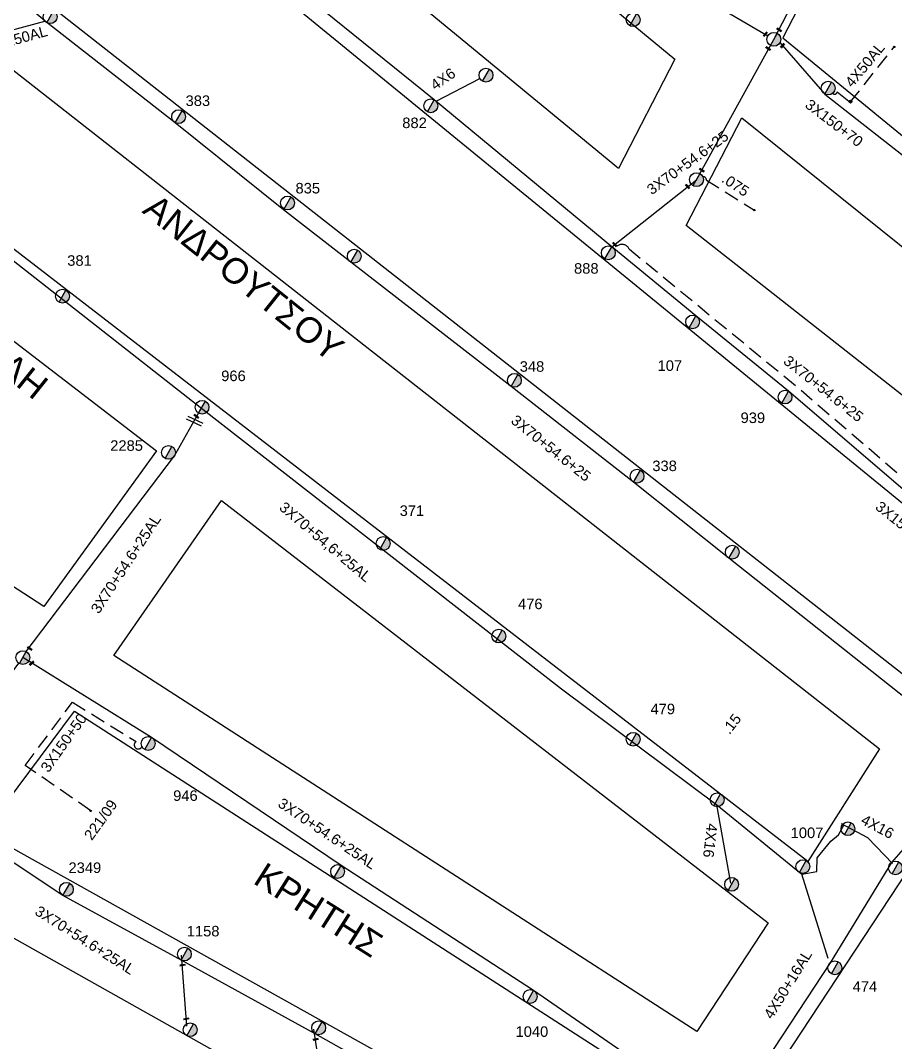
# Model space of a CAD drawing. Header units: millimetres. Extents: x 771 to 3391, y 686 to 1835.
# Drawn here: x 1373.3 to 1522.9, y 1040.5 to 1215.3 of the extents above; entities that cross this region are included whole.
import ezdxf

# ---------------------------------------------------------------- set-up
doc = ezdxf.new("R2010")
doc.units = ezdxf.units.MM
doc.linetypes.add('DASHED', pattern=[19.05, 12.7, -6.35])
for name, color, linetype in [('Άγνωστα', 7, 'Continuous'), ('Γυμνά εναέρια ΧΤ (3Φ)   4x50CU', 7, 'Continuous'), ('Γυμνά εναέρια ΧΤ και ΦΟΠ (3Φ)   4x50+16AL', 7, 'Continuous'), ('Εναέρια παροχή ΧΤ 4x16', 7, 'SYN_LINE'), ('Καλώδια ΧΤ   3x150+50CU', 7, 'DASHED'), ('Καλώδια ΧΤ   3x150+70AL', 7, 'DASHED'), ('Καλώδια ΧΤ   3x150AL+50CU', 7, 'DASHED'), ('Μηχανική τομή', 7, 'Continuous'), ('Στύλος ΦΜ', 7, 'Continuous'), ('Στύλος ΦΜ @ 1', 7, 'Continuous'), ('Συνδέσεις', 7, 'Continuous'), ('Συνεστραμμένα ΧΤ   3x70+54.6+25 AL', 7, 'SYN_LINE'), ('Τομή', 7, 'Continuous'), ('Υπόβαθρο ΔΕΗ', 7, 'Continuous'), ('Υπόγεια Καλώδια Δικτύου ΧΤ   .075', 7, 'DASHED'), ('Υπόγεια Καλώδια Δικτύου ΧΤ   .15', 7, 'DASHED'), ('Υπόγεια καλώδια Παροχών ΧΤ   4x50AL', 7, 'DASHED'), ('Υπόγεια καλώδια Παροχών ΧΤ   4x6', 7, 'DASHED')]:
    doc.layers.add(name, color=color, linetype=linetype)
doc.styles.add('arial', font='ARIAL.TTF')
doc.styles.get("Standard").update_dxf_attribs({"font": 'ARIAL.TTF'})
doc.linetypes.add('SYN_LINE', pattern='A,0.5,-0.0001,["/\\/\\/\\/",Standard,S=0.1,R=0,X=0,Y=-0.05],-0.25', length=0.7501)

# ---------------------------------------------------------------- blocks, each defined once
blk = doc.blocks.new('ΥΠΑΡΧΩΝ ΤΣΙΜΕΝΤΕΝΙΟΣ ΣΤΥΛΟΣ')
at = {"layer": 'Στύλος ΦΜ'}
blk.add_hatch(color=7, dxfattribs=at).paths.add_polyline_path([(-1.29, -2.28, 0.574793), (2.62, 0, 0.268822), (1.3, 2.27)])
at = {"layer": 'Στύλος ΦΜ', "color": 7}
blk.add_line((-1.29, -2.28), (1.3, 2.27), dxfattribs=at)
blk.add_circle((0, 0), 2.62, dxfattribs=at)
at = {"layer": 'Στύλος ΦΜ', "flags": 4}
for tag, p in [('ΑΡΙΘΜΟΣ', (-4.68, 8.05)), ('ΤΥΠΟΣ', (-4.91, 3.03))]:
    blk.add_attdef(tag, p, '', height=4, dxfattribs=at)
blk = doc.blocks.new('ΜΗΧΑΝΙΚΗ ΤΟΜΗ')
at = {"layer": 'Μηχανική τομή', "ltscale": 40}
for p, q in [((-1.89, 0.78), (1.89, 0.78)), ((1.89, 0), (-1.89, 0))]:
    blk.add_line(p, q, dxfattribs=at)
blk = doc.blocks.new('ΤΟΜΗ')
at = {"layer": 'Τομή', "ltscale": 40}
for p, q in [((-5.68, 0), (5.68, 0)), ((5.68, -2.33), (-5.68, -2.33))]:
    blk.add_line(p, q, dxfattribs=at)
blk = doc.blocks.new('_ΣΥΝΔΕΣΗ')
at = {"layer": 'Συνδέσεις', "linetype": 'SYN_LINE', "ltscale": 40}
blk.add_hatch(color=256, dxfattribs=at).paths.add_polyline_path([(0.5, -0.01, 1), (-0.5, -0.01, 1)])
at = {"layer": 'Συνδέσεις'}
blk.add_circle((0, -0.01), 0.5, dxfattribs=at)

msp = doc.modelspace()

# ---------------------------------------------------------------- linework, layer by layer
at = {"layer": 'Άγνωστα', "color": 6, "linetype": 'SYN_LINE', "ltscale": 8}
msp.add_lwpolyline([(1444.36592, 1201.43797), (1451.84995, 1205.35617)], dxfattribs=at)
at = {"layer": 'Άγνωστα', "color": 27}
for points in [[(1506.87235, 1069.28861), (1509.44768, 1069.7734), (1509.50161, 1072.08988), (1511.8206, 1074.94506), (1513.16884, 1076.02249), (1514.07496, 1077.69156)], [(1511.38906, 1054.85774), (1506.87235, 1069.28861)]]:
    msp.add_lwpolyline(points, dxfattribs=at)
at = {"layer": 'Γυμνά εναέρια ΧΤ (3Φ)   4x50CU', "color": 2, "linetype": 'Continuous', "ltscale": 0.2}
msp.add_lwpolyline([(1368.12463, 1212.62452), (1377.4905, 1215.15664)], dxfattribs=at)
at = {"layer": 'Γυμνά εναέρια ΧΤ και ΦΟΠ (3Φ)   4x50+16AL', "color": 1, "linetype": 'Continuous', "ltscale": 0.2}
msp.add_lwpolyline([(1578.86282, 1132.456), (1556.61709, 1110.43844), (1538.97341, 1090.42843), (1522.19362, 1071.30475), (1511.7009, 1054.12923), (1499.35664, 1035.34473), (1483.70663, 1011.56444)], dxfattribs=at)
at = {"layer": 'Εναέρια παροχή ΧΤ 4x16', "color": 27, "ltscale": 20}
for points in [[(1494.72483, 1067.72629), (1492.35192, 1081.14028)], [(1522.38532, 1071.10664), (1518.15897, 1075.47439), (1513.68764, 1077.90183)]]:
    msp.add_lwpolyline(points, dxfattribs=at)
at = {"layer": 'Καλώδια ΧΤ   3x150+50CU', "color": 6, "linetype": 'DASHED', "ltscale": 0.2}
msp.add_lwpolyline([(1539.34857, 1134.37259), (1534.69084, 1127.98776), (1505.77718, 1152.80885), (1477.43648, 1176.07571, 0.784726047), (1474.74428, 1175.71412)], format="xyb", dxfattribs=at)
at = {"layer": 'Καλώδια ΧΤ   3x150+70AL', "color": 6, "linetype": 'DASHED', "ltscale": 0.2}
msp.add_lwpolyline([(1512.15454, 1202.79843, 0.632298938), (1512.94816, 1203.0733), (1515.16744, 1201.25585)], format="xyb", dxfattribs=at)
at = {"layer": 'Καλώδια ΧΤ   3x150AL+50CU', "color": 1, "linetype": 'DASHED', "ltscale": 0.2}
msp.add_lwpolyline([(1385.31883, 1080.1313), (1374.13209, 1087.88649), (1374.13209, 1087.88649), (1374.13209, 1087.88649), (1374.13209, 1087.88649), (1382.22306, 1098.69214), (1393.07465, 1091.95713, 1.359281581), (1394.07875, 1091.12062)], format="xyb", dxfattribs=at)
at = {"layer": 'Συνεστραμμένα ΧΤ   3x70+54.6+25 AL', "color": 6, "linetype": 'SYN_LINE', "ltscale": 20}
for points in [[(1539.34471, 1122.06235), (1504.6048, 1151.885), (1488.79045, 1164.73039), (1474.39382, 1176.5496), (1444.05599, 1201.69485), (1413.07037, 1226.71235), (1384.87811, 1249.97666), (1368.27842, 1261.31123)], [(1474.39382, 1176.5496), (1488.87871, 1188.03935), (1502.10521, 1212.03332), (1512.50739, 1232.11352)], [(1503.14403, 1211.4839), (1510.81244, 1202.67281), (1543.99904, 1176.6804)]]:
    msp.add_lwpolyline(points, dxfattribs=at)
at = {"layer": 'Συνεστραμμένα ΧΤ   3x70+54.6+25 AL', "color": 2, "linetype": 'SYN_LINE', "ltscale": 20}
msp.add_lwpolyline([(1538.92077, 1090.36335), (1526.55307, 1097.82011), (1494.41667, 1123.32276), (1478.13384, 1136.31862), (1457.17214, 1152.70294), (1429.80198, 1173.92863), (1418.29113, 1182.85534), (1399.76184, 1197.78582), (1377.81385, 1214.88664), (1353.22694, 1235.4168)], dxfattribs=at)
at = {"layer": 'Συνεστραμμένα ΧΤ   3x70+54.6+25 AL', "color": 27, "ltscale": 20}
for points in [[(1490.25917, 1218.99063), (1501.08738, 1212.63107)], [(1335.05154, 1203.226), (1404.02902, 1149.16069), (1465.77579, 1100.95302), (1492.35192, 1081.14028), (1506.87235, 1069.28861)]]:
    msp.add_lwpolyline(points, dxfattribs=at)
at = {"layer": 'Συνεστραμμένα ΧΤ   3x70+54.6+25 AL', "color": 151, "ltscale": 20}
msp.add_lwpolyline([(1374.29858, 1107.34094), (1399.64078, 1140.81081), (1403.77375, 1148.09683)], dxfattribs=at)
at = {"layer": 'Συνεστραμμένα ΧΤ   3x70+54.6+25 AL', "color": 1, "linetype": 'SYN_LINE', "ltscale": 20}
msp.add_lwpolyline([(1484.02878, 1033.47194), (1461.03671, 1049.38969), (1428.10851, 1070.75994), (1395.7229, 1092.65877), (1373.71528, 1106.31776)], dxfattribs=at)
at = {"layer": 'Συνεστραμμένα ΧΤ   3x70+54.6+25 AL', "color": 173, "ltscale": 20}
msp.add_lwpolyline([(1482.05639, 1011.04613), (1449.99646, 1027.15341), (1423.70671, 1041.98635), (1400.9184, 1054.52749), (1380.57905, 1065.66972), (1355.73648, 1082.11193), (1373.01083, 1105.37349)], dxfattribs=at)
at = {"layer": 'Συνεστραμμένα ΧΤ   3x70+54.6+25 AL', "color": 173, "ltscale": 15}
for points in [[(1401.73833, 1043.28832), (1400.85384, 1055.41238)], [(1425.51662, 1029.33724), (1423.45386, 1042.79859)]]:
    msp.add_lwpolyline(points, dxfattribs=at)
at = {"layer": 'Υπόβαθρο ΔΕΗ'}
for points in [[(1503.61632, 1212.26674), (1544.46417, 1178.81489), (1563.91894, 1203.36486), (1572.0391, 1196.48349), (1552.79068, 1172.46464), (1578.05571, 1151.64163), (1612.88402, 1190.12458), (1644.26566, 1255.85992), (1574.62746, 1333.25465), (1567.10545, 1335.24439), (1514.01592, 1232.40975), (1503.61632, 1212.26674)], [(1375.73678, 1272.18351), (1386.31243, 1290.25497), (1485.15117, 1208.67263), (1475.53864, 1189.92694), (1375.73678, 1272.18351)], [(1355.12228, 1235.98215), (1368.78759, 1259.68933), (1539.36559, 1120.27201), (1526.91743, 1101.25407), (1355.12228, 1235.98215)], [(1336.78751, 1203.38113), (1349.07532, 1224.82703), (1520.17498, 1090.725), (1507.89344, 1071.48142), (1336.78751, 1203.38113)], [(1487.10742, 1180.22901), (1496.61839, 1198.6088), (1564.14281, 1144.33386), (1558.3638, 1137.52496), (1548.19838, 1132.1857), (1487.10742, 1180.22901)], [(1310.6931, 1158.33628), (1330.38808, 1192.50301), (1396.54734, 1141.69379), (1377.28693, 1115.03356), (1310.6931, 1158.33628)], [(1389.25922, 1106.68362), (1407.6782, 1133.18492), (1501.10224, 1060.94184), (1488.94194, 1042.39947), (1389.25922, 1106.68362)], [(1485.64728, 1010.07398), (1525.06965, 1069.97242), (1579.64749, 1132.00758), (1660.84067, 1065.9635), (1560.20278, 970.06351), (1485.64728, 1010.07398)], [(1367.02603, 1076.39753), (1382.55497, 1097.13673), (1482.45988, 1032.82967), (1472.65851, 1017.5062)], [(1472.65851, 1017.5062), (1367.02603, 1076.39753)], [(1317.82479, 1005.79119), (1359.36609, 1065.54016), (1416.14433, 1033.63468), (1377.88906, 967.73876), (1317.82479, 1005.79119)]]:
    msp.add_lwpolyline(points, dxfattribs=at)
at = {"layer": 'Υπόγεια Καλώδια Δικτύου ΧΤ   .075', "color": 6, "linetype": 'DASHED', "ltscale": 0.2}
msp.add_lwpolyline([(1489.95604, 1188.51141, -0.526097417), (1490.5588, 1187.97256), (1498.65917, 1182.90851)], format="xyb", dxfattribs=at)
at = {"layer": 'Υπόγεια καλώδια Παροχών ΧΤ   4x50AL', "color": 6, "ltscale": 0.2}
msp.add_lwpolyline([(1515.15173, 1201.26872), (1522.73856, 1210.82289)], dxfattribs=at)

# ---------------------------------------------------------------- block references
at = {"layer": 'Μηχανική τομή'}
for p, xscale, yscale, zscale, rotation in [((1500.7123, 1212.85136), 0.2499999999999681, 0.2499999999999681, 0.2499999999999681, 48.88232952355155), ((1502.93505, 1213.597), 0.2500000000001928, 0.2500000000001928, 0.2500000000001928, 326.9559692365863), ((1503.63334, 1210.90013), 0.2499999999999681, 0.2499999999999681, 0.2499999999999681, 48.88232952355155), ((1501.07327, 1210.40474), 0.2500000000001928, 0.2500000000001928, 0.2500000000001928, 326.9559692365863), ((1489.72176, 1189.5687), 0.2500000000001928, 0.2500000000001928, 0.2500000000001928, 326.9559692365863), ((1487.28171, 1186.8105), 0.2500000000001928, 0.2500000000001928, 0.2500000000001928, 312.6268794242704), ((1474.82454, 1176.90205), 0.2500000000001928, 0.2500000000001928, 0.2500000000001928, 312.6268794242704), ((1403.33181, 1147.49304), 0.249999999999919, 0.249999999999919, 0.249999999999919, 326.3216353276003), ((1374.84209, 1107.81133), 0.249999999999919, 0.249999999999919, 0.249999999999919, 326.3216353276003), ((1375.29932, 1105.28175), 0.249999999999919, 0.249999999999919, 0.249999999999919, 41.73814602004245), ((1401.04614, 1053.65446), 0.249999999999919, 0.249999999999919, 0.249999999999919, 9.70011471772233), ((1401.66786, 1044.45325), 0.249999999999919, 0.249999999999919, 0.249999999999919, 9.70011471772233), ((1423.79997, 1040.9542), 0.249999999999919, 0.249999999999919, 0.249999999999919, 9.70011471772233)]:
    msp.add_blockref('ΜΗΧΑΝΙΚΗ ΤΟΜΗ', p, dxfattribs=dict(at, xscale=xscale, yscale=yscale, zscale=zscale, rotation=rotation))
at = {"layer": 'Στύλος ΦΜ @ 1', "ltscale": 40}
ref = msp.add_blockref('ΥΠΑΡΧΩΝ ΤΣΙΜΕΝΤΕΝΙΟΣ ΣΤΥΛΟΣ', (1378.39488, 1215.91111), dxfattribs=dict(at, xscale=0.4499999999998181, yscale=0.4499999999998181, zscale=0.4499999999998181))
ref.add_attrib('ΤΥΠΟΣ', '382', (1379.29754, 1217.61173), dxfattribs={"layer": 'Στύλος ΦΜ', "height": 1.8, "flags": 4})
at = {"layer": 'Στύλος ΦΜ @ 1', "ltscale": 40, "xscale": 0.4499999999998181, "yscale": 0.4499999999998181, "zscale": 0.4499999999998181}
for p in [(1478.05945, 1215.38463), (1502.10295, 1212.03461), (1452.89337, 1205.90244), (1511.39348, 1203.69728), (1488.87645, 1188.04064), (1430.38301, 1174.9531), (1494.9977, 1124.34723), (1492.40169, 1081.99354), (1514.75972, 1077.06475), (1427.52295, 1069.73805), (1494.87248, 1067.55159), (1402.3345, 1042.68775), (1424.28775, 1043.01082)]:
    msp.add_blockref('ΥΠΑΡΧΩΝ ΤΣΙΜΕΝΤΕΝΙΟΣ ΣΤΥΛΟΣ', p, dxfattribs=at)
at = {"layer": 'Στύλος ΦΜ @ 1', "ltscale": 40}
ref = msp.add_blockref('ΥΠΑΡΧΩΝ ΤΣΙΜΕΝΤΕΝΙΟΣ ΣΤΥΛΟΣ', (1400.34287, 1198.81029), dxfattribs=dict(at, xscale=0.4499999999998181, yscale=0.4499999999998181, zscale=0.4499999999998181))
ref.add_attrib('ΤΥΠΟΣ', '383', (1401.54157, 1200.63808), dxfattribs={"layer": 'Στύλος ΦΜ', "height": 1.8, "flags": 4})
ref = msp.add_blockref('ΥΠΑΡΧΩΝ ΤΣΙΜΕΝΤΕΝΙΟΣ ΣΤΥΛΟΣ', (1443.47043, 1200.67296), dxfattribs=dict(at, xscale=0.4499999999998181, yscale=0.4499999999998181, zscale=0.4499999999998181))
ref.add_attrib('ΤΥΠΟΣ', '882', (1438.58405, 1196.85488), dxfattribs={"layer": 'Στύλος ΦΜ', "height": 1.8, "flags": 4})
ref = msp.add_blockref('ΥΠΑΡΧΩΝ ΤΣΙΜΕΝΤΕΝΙΟΣ ΣΤΥΛΟΣ', (1418.97131, 1184.05372), dxfattribs=dict(at, xscale=0.4499999999998181, yscale=0.4499999999998181, zscale=0.4499999999998181))
ref.add_attrib('ΤΥΠΟΣ', '835', (1420.33349, 1185.68271), dxfattribs={"layer": 'Στύλος ΦΜ', "height": 1.8, "flags": 4})
ref = msp.add_blockref('ΥΠΑΡΧΩΝ ΤΣΙΜΕΝΤΕΝΙΟΣ ΣΤΥΛΟΣ', (1473.80826, 1175.52771), dxfattribs=dict(at, xscale=0.4499999999998181, yscale=0.4499999999998181, zscale=0.4499999999998181))
ref.add_attrib('ΤΥΠΟΣ', '888', (1467.94591, 1171.96257), dxfattribs={"layer": 'Στύλος ΦΜ', "height": 1.8, "flags": 4})
ref = msp.add_blockref('ΥΠΑΡΧΩΝ ΤΣΙΜΕΝΤΕΝΙΟΣ ΣΤΥΛΟΣ', (1380.49235, 1168.1171), dxfattribs=dict(at, xscale=0.4499999999998181, yscale=0.4499999999998181, zscale=0.4499999999998181))
ref.add_attrib('ΤΥΠΟΣ', '381', (1381.3125, 1173.31541), dxfattribs={"layer": 'Στύλος ΦΜ', "height": 1.8, "flags": 4})
ref = msp.add_blockref('ΥΠΑΡΧΩΝ ΤΣΙΜΕΝΤΕΝΙΟΣ ΣΤΥΛΟΣ', (1488.20489, 1163.7085), dxfattribs=dict(at, xscale=0.4499999999998181, yscale=0.4499999999998181, zscale=0.4499999999998181))
ref.add_attrib('ΤΥΠΟΣ', '107', (1482.22522, 1155.34722), dxfattribs={"layer": 'Στύλος ΦΜ', "height": 1.8, "flags": 4})
ref = msp.add_blockref('ΥΠΑΡΧΩΝ ΤΣΙΜΕΝΤΕΝΙΟΣ ΣΤΥΛΟΣ', (1457.75317, 1153.72741), dxfattribs=dict(at, xscale=0.4499999999998181, yscale=0.4499999999998181, zscale=0.4499999999998181))
ref.add_attrib('ΤΥΠΟΣ', '348', (1458.66047, 1155.19436), dxfattribs={"layer": 'Στύλος ΦΜ', "height": 1.8, "flags": 4})
ref = msp.add_blockref('ΥΠΑΡΧΩΝ ΤΣΙΜΕΝΤΕΝΙΟΣ ΣΤΥΛΟΣ', (1404.35478, 1149.1213), dxfattribs=dict(at, xscale=0.4499999999998181, yscale=0.4499999999998181, zscale=0.4499999999998181))
ref.add_attrib('ΤΥΠΟΣ', '966', (1407.63045, 1153.59561), dxfattribs={"layer": 'Στύλος ΦΜ', "height": 1.8, "flags": 4})
ref = msp.add_blockref('ΥΠΑΡΧΩΝ ΤΣΙΜΕΝΤΕΝΙΟΣ ΣΤΥΛΟΣ', (1504.01924, 1150.86311), dxfattribs=dict(at, xscale=0.4499999999998181, yscale=0.4499999999998181, zscale=0.4499999999998181))
ref.add_attrib('ΤΥΠΟΣ', '939', (1496.4105, 1146.4281), dxfattribs={"layer": 'Στύλος ΦΜ', "height": 1.8, "flags": 4})
ref = msp.add_blockref('ΥΠΑΡΧΩΝ ΤΣΙΜΕΝΤΕΝΙΟΣ ΣΤΥΛΟΣ', (1398.62502, 1141.40694), dxfattribs=dict(at, xscale=0.4499999999998181, yscale=0.4499999999998181, zscale=0.4499999999998181))
ref.add_attrib('ΤΥΠΟΣ', '2285', (1388.66015, 1141.6756), dxfattribs={"layer": 'Στύλος ΦΜ', "height": 1.8, "flags": 4})
ref = msp.add_blockref('ΥΠΑΡΧΩΝ ΤΣΙΜΕΝΤΕΝΙΟΣ ΣΤΥΛΟΣ', (1478.71487, 1137.34309), dxfattribs=dict(at, xscale=0.4499999999998181, yscale=0.4499999999998181, zscale=0.4499999999998181))
ref.add_attrib('ΤΥΠΟΣ', '338', (1481.32891, 1138.20793), dxfattribs={"layer": 'Στύλος ΦΜ', "height": 1.8, "flags": 4})
ref = msp.add_blockref('ΥΠΑΡΧΩΝ ΤΣΙΜΕΝΤΕΝΙΟΣ ΣΤΥΛΟΣ', (1435.31077, 1125.83282), dxfattribs=dict(at, xscale=0.4499999999998181, yscale=0.4499999999998181, zscale=0.4499999999998181))
ref.add_attrib('ΤΥΠΟΣ', '371', (1438.13497, 1130.54288), dxfattribs={"layer": 'Στύλος ΦΜ', "height": 1.8, "flags": 4})
ref = msp.add_blockref('ΥΠΑΡΧΩΝ ΤΣΙΜΕΝΤΕΝΙΟΣ ΣΤΥΛΟΣ', (1455.09407, 1109.99909), dxfattribs=dict(at, xscale=0.4499999999998181, yscale=0.4499999999998181, zscale=0.4499999999998181))
ref.add_attrib('ΤΥΠΟΣ', '476', (1458.36815, 1114.5986), dxfattribs={"layer": 'Στύλος ΦΜ', "height": 1.8, "flags": 4})
ref = msp.add_blockref('ΥΠΑΡΧΩΝ ΤΣΙΜΕΝΤΕΝΙΟΣ ΣΤΥΛΟΣ', (1373.71301, 1106.31905), dxfattribs=dict(at, xscale=0.4499999999998181, yscale=0.4499999999998181, zscale=0.4499999999998181))
ref.add_attrib('ΤΥΠΟΣ', '2280', (1361.89674, 1104.17789), dxfattribs={"layer": 'Στύλος ΦΜ', "height": 1.8, "flags": 4})
ref = msp.add_blockref('ΥΠΑΡΧΩΝ ΤΣΙΜΕΝΤΕΝΙΟΣ ΣΤΥΛΟΣ', (1478.05261, 1092.3578), dxfattribs=dict(at, xscale=0.4499999999998181, yscale=0.4499999999998181, zscale=0.4499999999998181))
ref.add_attrib('ΤΥΠΟΣ', '479', (1481.01636, 1096.63891), dxfattribs={"layer": 'Στύλος ΦΜ', "height": 1.8, "flags": 4})
ref = msp.add_blockref('ΥΠΑΡΧΩΝ ΤΣΙΜΕΝΤΕΝΙΟΣ ΣΤΥΛΟΣ', (1395.13734, 1091.63688), dxfattribs=dict(at, xscale=0.4499999999998181, yscale=0.4499999999998181, zscale=0.4499999999998181))
ref.add_attrib('ΤΥΠΟΣ', '946', (1399.41507, 1081.81965), dxfattribs={"layer": 'Στύλος ΦΜ', "height": 1.8, "flags": 4})
ref = msp.add_blockref('ΥΠΑΡΧΩΝ ΤΣΙΜΕΝΤΕΝΙΟΣ ΣΤΥΛΟΣ', (1507.06223, 1070.59005), dxfattribs=dict(at, xscale=0.4499999999998181, yscale=0.4499999999998181, zscale=0.4499999999998181))
ref.add_attrib('ΤΥΠΟΣ', '1007', (1504.97158, 1075.4634), dxfattribs={"layer": 'Στύλος ΦΜ', "height": 1.8, "flags": 4})
ref = msp.add_blockref('ΥΠΑΡΧΩΝ ΤΣΙΜΕΝΤΕΝΙΟΣ ΣΤΥΛΟΣ', (1522.88267, 1070.34958), dxfattribs=dict(at, xscale=0.4499999999998181, yscale=0.4499999999998181, zscale=0.4499999999998181))
ref.add_attrib('ΤΥΠΟΣ', '1578', (1525.46024, 1066.1253), dxfattribs={"layer": 'Στύλος ΦΜ', "height": 1.8, "flags": 4})
ref = msp.add_blockref('ΥΠΑΡΧΩΝ ΤΣΙΜΕΝΤΕΝΙΟΣ ΣΤΥΛΟΣ', (1381.16009, 1066.69419), dxfattribs=dict(at, xscale=0.4499999999998181, yscale=0.4499999999998181, zscale=0.4499999999998181))
ref.add_attrib('ΤΥΠΟΣ', '2349', (1381.52302, 1069.49324), dxfattribs={"layer": 'Στύλος ΦΜ', "height": 1.8, "flags": 4})
ref = msp.add_blockref('ΥΠΑΡΧΩΝ ΤΣΙΜΕΝΤΕΝΙΟΣ ΣΤΥΛΟΣ', (1401.33803, 1055.62796), dxfattribs=dict(at, xscale=0.4499999999998181, yscale=0.4499999999998181, zscale=0.4499999999998181))
ref.add_attrib('ΤΥΠΟΣ', '1158', (1401.74447, 1058.64932), dxfattribs={"layer": 'Στύλος ΦΜ', "height": 1.8, "flags": 4})
ref = msp.add_blockref('ΥΠΑΡΧΩΝ ΤΣΙΜΕΝΤΕΝΙΟΣ ΣΤΥΛΟΣ', (1512.5189, 1053.28187), dxfattribs=dict(at, xscale=0.4499999999998181, yscale=0.4499999999998181, zscale=0.4499999999998181))
ref.add_attrib('ΤΥΠΟΣ', '474', (1515.57287, 1049.18095), dxfattribs={"layer": 'Στύλος ΦΜ', "height": 1.8, "flags": 4})
ref = msp.add_blockref('ΥΠΑΡΧΩΝ ΤΣΙΜΕΝΤΕΝΙΟΣ ΣΤΥΛΟΣ', (1460.45115, 1048.3678), dxfattribs=dict(at, xscale=0.4499999999998181, yscale=0.4499999999998181, zscale=0.4499999999998181))
ref.add_attrib('ΤΥΠΟΣ', '1040', (1457.94062, 1041.47323), dxfattribs={"layer": 'Στύλος ΦΜ', "height": 1.8, "flags": 4})
at = {"layer": 'Συνδέσεις'}
for p, xscale, yscale, zscale in [((1522.67355, 1210.74102), 0.25, 0.25, 0.25), ((1515.19808, 1201.3904), 0.4777242751394019, 0.4777242751394019, 0.4777242751394019), ((1498.76079, 1182.83751), 0.25, 0.25, 0.25), ((1385.31294, 1080.10589), 0.25, 0.25, 0.25)]:
    msp.add_blockref('_ΣΥΝΔΕΣΗ', p, dxfattribs=dict(at, xscale=xscale, yscale=yscale, zscale=zscale))
at = {"layer": 'Τομή', "xscale": 0.25, "yscale": 0.25, "zscale": 0.25, "rotation": 334.6679944973969}
msp.add_blockref('ΤΟΜΗ', (1403.21214, 1147.00312), dxfattribs=at)

# ---------------------------------------------------------------- texts
at = {"ltscale": 40, "char_height": 4, "width": 64.8866414, "attachment_point": 1, "style": 'arial'}
for s, insert, rotation in [('{\\H1.083x;ΑΝΔΡΟΥΤΣΟΥ}', (1396.66002, 1185.89608), 321.3606048), ('{\\H1.083x;ΜΙΑΟΥΛΗ}', (1356.64004, 1171.00774), 321.3606048), ('{\\H1.083x;ΚΡΗΤΗΣ}', (1415.20125, 1071.4935), 327.6650545)]:
    msp.add_mtext(s, dxfattribs=dict(at, insert=insert, rotation=rotation))
at = {"layer": 'Άγνωστα', "color": 7, "char_height": 1.8, "attachment_point": 1}
for s, insert, rotation in [('3X150+70', (1508.37332, 1201.95313), 322.6621011), ('3X70+54.6+25', (1504.69277, 1158.14315), 321.5650798), ('3X70+54.6+25', (1458.1207, 1147.97403), 321.5650798), ('3X150+50', (1520.41633, 1133.22114), 321.2940102), ('3X150+50', (1376.6207, 1087.56409), 54.6059203), ('221/09', (1384.04987, 1075.98895), 54.383609)]:
    msp.add_mtext_dynamic_manual_height_columns(s, width=1.8, gutter_width=12.5, heights=[0.04535], dxfattribs=dict(at, insert=insert, rotation=rotation))
at = {"layer": 'Άγνωστα', "color": 7}
note = msp.add_mtext_dynamic_manual_height_columns('3X70+54.6+25\\P', width=1.8, gutter_width=8.12433, heights=[0.04535, 1.83806, 0], dxfattribs=dict(at, insert=(1472.14983, 1180.95393), char_height=1.8, attachment_point=1, rotation=36.1437116))
for column, words in zip(note.columns.linked_columns, ['\\P', '\\P']):
    column.text = words
at = {"layer": 'Γυμνά εναέρια ΧΤ και ΦΟΠ (3Φ)   4x50+16AL', "color": 7, "insert": (1500.25907, 1045.30095), "char_height": 1.8, "attachment_point": 1, "rotation": 58.3673681}
msp.add_mtext_dynamic_manual_height_columns('4X50+16AL', width=1.8, gutter_width=12.5, heights=[0.04535], dxfattribs=at)
at = {"layer": 'Εναέρια παροχή ΧΤ 4x16', "color": 7, "char_height": 1.8, "attachment_point": 1}
for insert, rotation in [((1517.65644, 1079.60054), 332.0897021), ((1492.4743, 1077.84614), 263.227498)]:
    msp.add_mtext_dynamic_manual_height_columns('4X16', width=1.8, gutter_width=12.5, heights=[0.04535], dxfattribs=dict(at, insert=insert, rotation=rotation))
at = {"layer": 'Συνεστραμμένα ΧΤ   3x70+54.6+25 AL', "color": 7, "char_height": 1.8, "attachment_point": 1}
for s, insert, rotation in [('3X70+54,6+25AL', (1418.54691, 1133.11743), 319.827731), ('3X70+54.6+25AL', (1385.20713, 1114.665), 56.7612084), ('3X70+54.6+25AL', (1418.15964, 1082.45212), 326.0128564), ('3X70+54.6+25AL', (1376.57828, 1064.01348), 327.5885899)]:
    msp.add_mtext_dynamic_manual_height_columns(s, width=1.8, gutter_width=12.5, heights=[0.04535], dxfattribs=dict(at, insert=insert, rotation=rotation))
at = {"layer": 'Υπόγεια Καλώδια Δικτύου ΧΤ   .075', "color": 7, "insert": (1494.00957, 1189.25185), "char_height": 1.8, "attachment_point": 1, "rotation": 326.5652664}
msp.add_mtext_dynamic_manual_height_columns('.075', width=1.8, gutter_width=12.5, heights=[0.04535], dxfattribs=at)
at = {"layer": 'Υπόγεια Καλώδια Δικτύου ΧΤ   .15', "color": 7, "insert": (1493.09446, 1094.16458), "char_height": 1.8, "attachment_point": 1, "rotation": 52.2134387}
msp.add_mtext_dynamic_manual_height_columns('.15', width=1.8, gutter_width=12.5, heights=[0.04535], dxfattribs=at)
at = {"layer": 'Υπόγεια καλώδια Παροχών ΧΤ   4x50AL', "color": 7, "char_height": 1.8, "attachment_point": 1}
for insert, rotation in [((1368.98733, 1212.00449), 15.4534381), ((1514.11663, 1204.8213), 50.3907562)]:
    msp.add_mtext_dynamic_manual_height_columns('4X50AL', width=1.8, gutter_width=12.5, heights=[0.04535], dxfattribs=dict(at, insert=insert, rotation=rotation))
at = {"layer": 'Υπόγεια καλώδια Παροχών ΧΤ   4x6', "color": 7, "insert": (1443.18246, 1204.72814), "char_height": 1.8, "attachment_point": 1, "rotation": 34.780218}
msp.add_mtext_dynamic_manual_height_columns('4X6', width=1.8, gutter_width=12.5, heights=[0.04535], dxfattribs=at)

doc.saveas('drawing.dxf')
